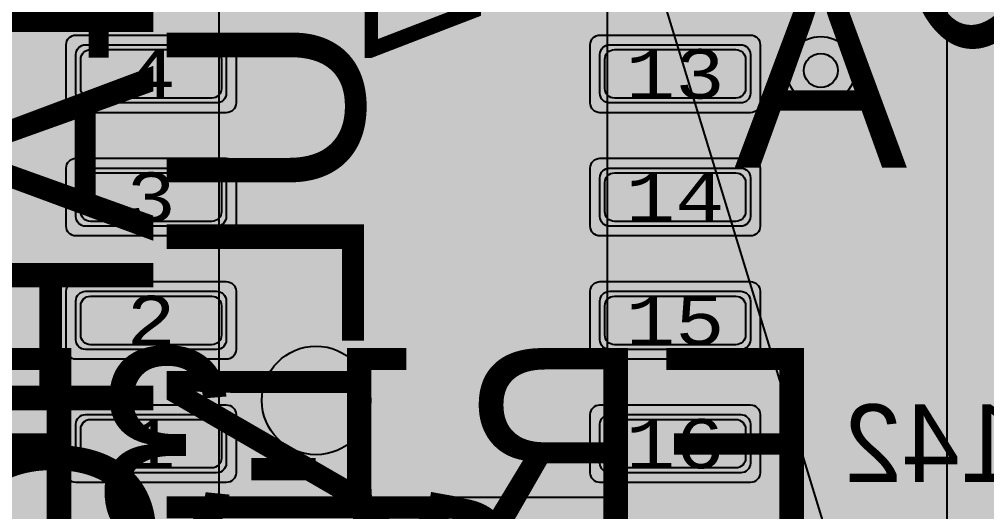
# Model space of a CAD drawing. Extents: x -98 to 119, y -207 to 98.
# Drawn here: x 42.19 to 52.16, y 19.6 to 24.68 of the extents above; entities that cross this region are included whole.
import ezdxf
from ezdxf.enums import TextEntityAlignment as Align

# ---------------------------------------------------------------- set-up
doc = ezdxf.new("R2010")
doc.units = 0
doc.header["$MEASUREMENT"] = 0
for name, color, linetype in [('ASSEMBLY_OUTLINES_BTM', 191, 'CONTINUOUS'), ('ASSEMBLY_PART_NUMBERS_BTM', 191, 'CONTINUOUS'), ('ASSEMBLY_REF_DES_BTM', 191, 'CONTINUOUS'), ('BOARD_OUTLINE', 10, 'CONTINUOUS'), ('DRILL_DRAWING', 21, 'CONTINUOUS'), ('GENERATED_SILKSCREEN_BTM', 255, 'CONTINUOUS'), ('MANUFACTURING_OUTLINES', 10, 'CONTINUOUS'), ('PART_PADS_SMD_BTM', 230, 'CONTINUOUS'), ('PIN_NUMBERS_BTM', 8, 'CONTINUOUS'), ('PIN_NUMBERS_TOP', 8, 'CONTINUOUS'), ('PLACEMENT_OUTLINES_BTM', 222, 'CONTINUOUS'), ('PLANE_DATA_LAYER_BOTTOM', 230, 'CONTINUOUS'), ('PLANE_SHAPES_LAYER_BOTTOM', 230, 'CONTINUOUS'), ('PLANE_SHAPES_LAYER_TOP', 150, 'CONTINUOUS'), ('ROUTE_BORDER', 151, 'CONTINUOUS'), ('SILKSCREEN_OUTLINES_BTM', 211, 'CONTINUOUS'), ('SILKSCREEN_REF_DES_BTM', 211, 'CONTINUOUS'), ('SOLDERMASK_PADS_BTM', 12, 'CONTINUOUS'), ('SOLDERPASTE_PADS_BTM', 12, 'CONTINUOUS'), ('TRACES_LAYER_BOTTOM', 230, 'CONTINUOUS'), ('TRACES_LAYER_TOP', 150, 'CONTINUOUS'), ('VIA_HOLES_LAYER_BOTTOM', 30, 'CONTINUOUS'), ('VIA_HOLES_LAYER_TOP', 30, 'CONTINUOUS'), ('VIA_PADS_LAYER_BOTTOM', 230, 'CONTINUOUS'), ('VIA_PADS_LAYER_TOP', 150, 'CONTINUOUS')]:
    doc.layers.add(name, color=color, linetype=linetype)
doc.styles.add('COURIER_NEW', font='COUR.TTF')
doc.styles.add('VERDANA', font='verdana.TTF')
doc.styles.add('VERIBEST_GERBER_0', font='txt')

msp = doc.modelspace()

# ---------------------------------------------------------------- hatches: boundary and pattern name
at = {"layer": 'ASSEMBLY_OUTLINES_BTM'}
h = msp.add_hatch(color=256, dxfattribs=at)
edge = h.paths.add_edge_path()
edge.add_arc((45.25, 20.75), 0.559017, 0, 360)
at = {"layer": 'PLANE_DATA_LAYER_BOTTOM'}
h = msp.add_hatch(color=256, dxfattribs=at)
h.paths.add_polyline_path([(-96.5, 0, -1), (96.5, 0, -1)], flags=0)
h.paths.add_polyline_path([(92.251979, -7.43598, 0.72698816), (92.479659, -3.637852, -0.30860979), (92.431259, -3.566904, -0.00963525), (92.431316, -3.563968, 0.00963501), (92.5, -0.000006), (92.5, 0.000001, 0.05332526), (90.407665, 19.562826, -0.05332692), (90.405941, 19.578942), (90.405941, 19.578943, -0.23821791), (90.436919, 19.640273, 0.66175504), (89.584154, 23.221888, -0.29529758), (89.523137, 23.277841, 0.02240102), (87.08146, 31.194059, -0.0862063), (87.076996, 31.219756), (87.076996, 31.219757, -0.21018391), (87.101696, 31.275919, 0.67938251), (85.774921, 34.749845, -0.30186499), (85.705267, 34.797373, 0.04791583), (77.514669, 50.475005, -0.14530744), (77.502324, 50.516585, -0.1239887), (77.511414, 50.552678, 0.60660899), (75.516892, 53.486368, -0.27423899), (75.44586, 53.517962, 0.02152308), (70.565432, 59.806101, -0.17759524), (70.547363, 59.855368), (70.547363, 59.855369, -0.1118333), (70.5548, 59.888203, 0.66175545), (68.116894, 62.64715, -0.29529737), (68.036725, 62.667806, 0.05833458), (51.722715, 76.687749, -0.24933783), (51.689123, 76.750923), (51.689123, 76.750924, -0.06075989), (51.691357, 76.76924, 0.7149664), (48.509213, 78.818582, -0.31487112), (48.42205, 78.81342, 0.02280668), (41.042088, 82.896302, -0.28513695), (40.999698, 82.964591), (40.999698, 82.964596, -0.00424702), (40.999709, 82.965891, 0.64704661), (37.697353, 84.5176, -0.28975486), (37.616734, 84.505806, 0.05294354), (19.031563, 90.52099, -0.30833592), (18.972104, 90.582877, 0.69698225), (15.284156, 91.27756, -0.30833961), (15.206255, 91.241547, 0.02237069), (6.993138, 92.235275, -0.31520437), (6.925536, 92.290658, 0.71588806), (3.14462, 92.496703, -0.31520526), (3.0714, 92.448994, 0.06346806), (-20.215283, 90.264015, -0.32014225), (-20.296827, 90.298428, 0.72963938), (-23.995319, 89.386755, -0.32014403), (-24.051528, 89.318386, 0.01866354), (-30.645576, 87.275991, -0.30986574), (-30.72878, 87.298418, 0.70117084), (-34.249879, 85.978007, -0.00275269), (-34.249874, 85.977168, -0.30685575), (-34.29782, 85.9064, 0.04916641), (-50.410548, 77.556603, -0.32354836), (-50.499711, 77.561018, 0.73921276), (-53.660594, 75.408706, -0.07516987), (-53.657188, 75.386179), (-53.657188, 75.386178, -0.24247942), (-53.68916, 75.324127, 0.01996774), (-59.527063, 70.80098, -0.29848709), (-59.610009, 70.791065, 0.55672441), (-62.5, 69), (-62.5, 68.999999, 0.08270852), (-62.392031, 68.351756, -0.29848757), (-62.412702, 68.270818, 0.06718659), (-78.279974, 49.27977, -0.27781781), (-78.350169, 49.24438, 0.43635087), (-80.5, 47.25), (-80.5, 47.249999, 0.14146633), (-80.192238, 46.184011, -0.14146588), (-80.180512, 46.143397), (-80.180512, 46.143396, -0.13119073), (-80.190652, 46.105416, 0.01929482), (-83.506407, 39.786053, -0.3122068), (-83.581614, 39.742899, 0.43912347), (-85.75, 37.75, 0.20482962), (-85.131688, 36.303992, -0.20483071), (-85.10813, 36.248899), (-85.10813, 36.248898, -0.10091901), (-85.114214, 36.219062, 0.04809776), (-90.466303, 19.289839, -0.31487042), (-90.530154, 19.230281, 0.71496565), (-91.24073, 15.512631, -0.26937831), (-91.202277, 15.446437), (-91.202277, 15.446436, -0.04192983), (-91.203345, 15.433723, 0.01884133), (-92.106444, 8.523669, -0.32827121), (-92.166453, 8.456161, 0.35402801), (-93.75, 6.5), (-93.75, 6.499999, 0.3147083), (-92.438077, 4.622088, -0.31470689), (-92.388093, 4.55054), (-92.388093, 4.550537, -0.01228575), (-92.388185, 4.546794, 0.01229418), (-92.5, 0.00001), (-92.5, -0.000004, 0.05293339), (-90.438132, -19.421494, -0.32940864), (-90.475468, -19.504015, 0.27173254), (-91.5, -21.25, 0.40159771), (-89.586502, -23.248128, -0.32940451), (-89.516056, -23.305059, 0.02130735), (-87.207653, -30.839509, -0.32217733), (-87.232533, -30.924924, 0.23066593), (-88, -32.499999), (-88, -32.5, 0.43149503), (-85.882787, -34.496562, -0.3221788), (-85.807634, -34.544174, 0.04801617), (-77.643233, -50.277018, -0.30387878), (-77.644537, -50.3618, 0.152519), (-78, -51.499999), (-78, -51.5, 0.48198292), (-75.552374, -53.449264, -0.30388342), (-75.473145, -53.479475, 0.02199125), (-70.483925, -59.90214, -0.3186215), (-70.47622, -59.989968, 0.72539906), (-67.952631, -62.834176, -0.31862421), (-67.866344, -62.852281, 0.06239253), (-50.265124, -77.650932, -0.25435623), (-50.230332, -77.714899), (-50.230332, -77.7149, -0.03445317), (-50.231054, -77.725364, 0.03445193), (-50.25, -78), (-50.25, -78.000001, 0.60330822), (-47.119729, -79.649997, -0.29136265), (-47.037917, -79.64725, 0.02294124), (-39.54278, -83.621879, -0.2900128), (-39.499155, -83.690765), (-39.499155, -83.690766, -0.00713035), (-39.499186, -83.692939, 0.00713296), (-39.5, -83.749994), (-39.5, -83.75, 0.65808296), (-36.126004, -85.203319, -0.29776298), (-36.043963, -85.188513, 0.04901634), (-18.771876, -90.575199, -0.30186131), (-18.712566, -90.635139, 0.67938177), (-15.056336, -91.31372, -0.30186438), (-14.979467, -91.279054, 0.02174912), (-6.993138, -92.235275, -0.31520437), (-6.925536, -92.290658, 0.71588806), (-3.14462, -92.496703, -0.31520526), (-3.0714, -92.448994, 0.06250827), (19.869968, -90.340657, -0.3455664), (19.954737, -90.381493, 0.79435682), (23.75, -89.500001), (23.75, -89.499973, 0.00508686), (23.749586, -89.459281, -0.34558849), (23.806159, -89.384097, 0.02146945), (31.383958, -87.013201, -0.31444693), (31.468175, -87.035889, 0.70013084), (35, -85.75), (35, -85.749988, 0.00909926), (34.998675, -85.677212, -0.00905723), (34.998625, -85.674452), (34.998625, -85.674439, -0.3044722), (35.045955, -85.60392, 0.04798546), (50.721249, -77.353765, -0.31444166), (50.808431, -77.356288, 0.61621831), (54, -75.75), (54, -75.749999, 0.06775817), (53.927211, -75.215343, -0.06775352), (53.924438, -75.194974), (53.924438, -75.194973, -0.24153729), (53.95619, -75.13308, 0.02236582), (60.452055, -70.01285, -0.31311155), (60.538488, -70.003709, 0.71009535), (63.344013, -67.475653, -0.09971759), (63.33807, -67.446151), (63.33807, -67.44615, -0.20692806), (63.362073, -67.390635, 0.05820555), (77.187807, -50.973449, -0.31748667), (77.269693, -50.94147, 0.72222414), (79.294241, -47.729048, -0.17387366), (79.276877, -47.680625, -0.13609457), (79.287761, -47.641379, 0.02052348), (82.926938, -40.980152, -0.3530032), (83.013777, -40.939997, 0.48811211), (85.5, -39), (85.5, -38.999999, 0.2400736), (84.675602, -37.381988, -0.24007295), (84.644192, -37.320342), (84.644192, -37.320341, -0.10410562), (84.650658, -37.289623, 0.05054674), (90.411157, -19.546683, -0.32146983), (90.476988, -19.487077, 0.38127918), (92.25, -17.5, 0.2751437), (91.203224, -15.741772, -0.27514249), (91.163342, -15.674784), (91.163342, -15.674783, -0.04255495), (91.164442, -15.661882, 0.02223578), (92.195155, -7.50356, -0.31919634)], flags=0)
at = {"layer": 'PLANE_SHAPES_LAYER_BOTTOM'}
h = msp.add_hatch(color=256, dxfattribs=at)
h.paths.add_polyline_path([(-96.5, 0, -1), (96.5, 0, -1)], flags=0)
h.paths.add_polyline_path([(-92.5, 0, -1), (92.5, 0, -1)], flags=0)
at = {"layer": 'PLANE_SHAPES_LAYER_TOP'}
h = msp.add_hatch(color=256, dxfattribs=at)
h.paths.add_polyline_path([(-96.31345, 0, -1), (96.81345, 0, -1)], flags=0)
h.paths.add_polyline_path([(-92.25, 0, -1), (92.75, 0, -1)], flags=0)
for points in [[(51.75, 9.5), (35.25, 9.5), (35.25, 31), (40, 35.75), (45.4375, 35.75), (51.75, 30.7)], [(59.25, 5.75), (34.5, 5.75), (34.5, 9.5), (53.533003, 9.5), (47.19432, 30.232901), (50.91377, 31.370051), (57.600114, 9.5), (59.25, 9.5)]]:
    msp.add_hatch(color=256, dxfattribs=at).paths.add_polyline_path(points, flags=0)
at = {"layer": 'VIA_HOLES_LAYER_BOTTOM'}
h = msp.add_hatch(color=256, dxfattribs=at)
edge = h.paths.add_edge_path()
edge.add_arc((50.45, 24.15), 0.175, 0, 360)
at = {"layer": 'VIA_HOLES_LAYER_TOP'}
h = msp.add_hatch(color=256, dxfattribs=at)
edge = h.paths.add_edge_path()
edge.add_arc((50.45, 24.15), 0.175, 0, 360)

# ---------------------------------------------------------------- linework, layer by layer
at = {"layer": 'ASSEMBLY_OUTLINES_BTM', "const_width": 0.2}
msp.add_lwpolyline([(44.25, 19.75), (44.25, 29.75), (48.25, 29.75), (48.25, 19.75)], close=True, dxfattribs=at)
at = {"layer": 'ASSEMBLY_OUTLINES_BTM'}
msp.add_circle((45.25, 20.75), 0.559017, dxfattribs=at)
at = {"layer": 'BOARD_OUTLINE', "const_width": 0.1}
msp.add_lwpolyline([(-97.5, 0, -1), (97.5, 0, -1)], format="xyb", close=True, dxfattribs=at)
at = {"layer": 'GENERATED_SILKSCREEN_BTM', "const_width": 0.15}
for points in [[(44.250005, 24.488204, 0.00001457), (44.249995, 24.488206), (44.249995, 25.011794, 0.00001457), (44.250005, 25.011796), (44.250005, 24.488204)], [(48.250005, 24.488206, 0.00001457), (48.249995, 24.488204), (48.249995, 25.011796, 0.00001457), (48.250005, 25.011794), (48.250005, 24.488206)], [(44.250005, 23.218204, 0.00001457), (44.249995, 23.218206), (44.249995, 23.741794, 0.00001457), (44.250005, 23.741796), (44.250005, 23.218204)], [(48.250005, 23.218206, 0.00001457), (48.249995, 23.218204), (48.249995, 23.741796, 0.00001457), (48.250005, 23.741794), (48.250005, 23.218206)], [(44.250005, 21.948204, 0.00001457), (44.249995, 21.948206), (44.249995, 22.471794, 0.00001457), (44.250005, 22.471796), (44.250005, 21.948204)], [(48.250005, 21.948206, 0.00001457), (48.249995, 21.948204), (48.249995, 22.471796, 0.00001457), (48.250005, 22.471794), (48.250005, 21.948206)], [(44.250005, 20.678204, 0.00001457), (44.249995, 20.678206), (44.249995, 21.201794, 0.00001457), (44.250005, 21.201796), (44.250005, 20.678204)], [(48.250005, 20.678206, 0.00001457), (48.249995, 20.678204), (48.249995, 21.201796, 0.00001457), (48.250005, 21.201794), (48.250005, 20.678206)], [(48.250005, 19.75, -0.41421356), (48.25, 19.749995), (44.25, 19.749995, -0.41421356), (44.249995, 19.75), (44.249995, 19.931794, 0.00001457), (44.250005, 19.931796), (44.250005, 19.750005), (48.249995, 19.750005), (48.249995, 19.931796, 0.00001457), (48.250005, 19.931794), (48.250005, 19.75)]]:
    msp.add_lwpolyline(points, format="xyb", dxfattribs=at)
for points in [[(52.2592, 20.4508), (52.1312, 20.63), (52.1312, 19.9292), (52.2712, 19.9292)], [(50.4712, 20.6932), (50.3368, 20.5836), (50.3344, 20.5796), (50.3336, 20.5764), (50.332, 20.574), (50.3312, 20.5708), (50.3312, 20.4612), (50.332, 20.458), (50.3336, 20.4532), (50.3344, 20.4492), (50.3368, 20.4476), (50.8696, 20.0148), (50.8696, 19.9292), (50.3472, 19.9292), (50.3416, 19.9276), (50.3368, 19.9244), (50.3344, 19.9188), (50.3336, 19.9124), (50.3344, 19.9068), (50.3368, 19.9012), (50.3416, 19.898), (50.3472, 19.8964), (50.8864, 19.8964), (50.8928, 19.898), (50.8968, 19.902), (50.9008, 19.906), (50.9024, 19.9124), (50.9024, 20.022), (50.9016, 20.0244), (50.9, 20.03), (50.8984, 20.0324), (50.8976, 20.034), (50.8952, 20.0356), (50.3632, 20.4692), (50.3632, 20.5628), (50.488, 20.6636), (50.7464, 20.6636), (50.8768, 20.5572), (50.8824, 20.5556), (50.888, 20.5564), (50.8928, 20.5588), (50.8968, 20.5636), (50.8992, 20.5684), (50.9, 20.574), (50.8992, 20.5796), (50.8976, 20.582), (50.8952, 20.5836), (50.7608, 20.6932), (50.7576, 20.694), (50.756, 20.6948), (50.7544, 20.6956), (50.7512, 20.6964), (50.4816, 20.6964), (50.4784, 20.6956), (50.4768, 20.6948), (50.4744, 20.694), (50.4712, 20.6932)], [(51.1728, 19.9124), (51.172, 19.906), (51.168, 19.902), (51.1624, 19.8996), (51.1568, 19.8988), (51.1512, 19.8996), (51.1464, 19.902), (51.1424, 19.906), (51.1408, 19.9124), (51.1408, 20.1548), (51.1032, 20.1548), (51.0976, 20.1564), (51.0928, 20.1596), (51.0904, 20.1652), (51.0896, 20.1708), (51.0904, 20.1772), (51.0928, 20.1828), (51.0976, 20.1868), (51.1032, 20.1876), (51.1408, 20.1876), (51.1408, 20.658), (51.1416, 20.662), (51.144, 20.6652), (51.1472, 20.6684), (51.1512, 20.6708), (51.156, 20.6724), (51.1608, 20.6732), (51.1648, 20.6724), (51.1688, 20.6692), (51.6544, 20.1836), (51.6576, 20.1788), (51.6592, 20.174), (51.6584, 20.1692), (51.6552, 20.1636), (51.6536, 20.1596), (51.6504, 20.1572), (51.6472, 20.1556), (51.6432, 20.1548), (51.1728, 20.1548), (51.1728, 19.9124)], [(51.6032, 20.1876), (51.1728, 20.6164), (51.1728, 20.1876), (51.6032, 20.1876)], [(52.2712, 19.8964), (51.9592, 19.8964), (51.9536, 19.8972), (51.9488, 19.9012), (51.9464, 19.9068), (51.9456, 19.9124), (51.9464, 19.9188), (51.9488, 19.9244), (51.9536, 19.9276), (51.9592, 19.9292), (52.1, 19.9292), (52.1, 20.6804), (52.1008, 20.686), (52.1032, 20.69), (52.1072, 20.6924), (52.1128, 20.6932), (52.1168, 20.694), (52.1208, 20.694), (52.124, 20.6924), (52.1272, 20.6892), (52.2832, 20.47)]]:
    msp.add_lwpolyline(points, dxfattribs=at)
at = {"layer": 'MANUFACTURING_OUTLINES'}
msp.add_circle((0, 0), 97.575405, dxfattribs=at)
at = {"layer": 'PART_PADS_SMD_BTM'}
for points in [[(42.775, 24.315, -0.41421356), (42.875, 24.415), (44.225, 24.415, -0.41421356), (44.325, 24.315), (44.325, 23.915, -0.41421356), (44.225, 23.815), (42.875, 23.815, -0.41421356), (42.775, 23.915)], [(48.175, 24.315, -0.41421356), (48.275, 24.415), (49.625, 24.415, -0.41421356), (49.725, 24.315), (49.725, 23.915, -0.41421356), (49.625, 23.815), (48.275, 23.815, -0.41421356), (48.175, 23.915)], [(42.775, 23.045, -0.41421356), (42.875, 23.145), (44.225, 23.145, -0.41421356), (44.325, 23.045), (44.325, 22.645, -0.41421356), (44.225, 22.545), (42.875, 22.545, -0.41421356), (42.775, 22.645)], [(48.175, 23.045, -0.41421356), (48.275, 23.145), (49.625, 23.145, -0.41421356), (49.725, 23.045), (49.725, 22.645, -0.41421356), (49.625, 22.545), (48.275, 22.545, -0.41421356), (48.175, 22.645)], [(42.775, 21.775, -0.41421356), (42.875, 21.875), (44.225, 21.875, -0.41421356), (44.325, 21.775), (44.325, 21.375, -0.41421356), (44.225, 21.275), (42.875, 21.275, -0.41421356), (42.775, 21.375)], [(48.175, 21.775, -0.41421356), (48.275, 21.875), (49.625, 21.875, -0.41421356), (49.725, 21.775), (49.725, 21.375, -0.41421356), (49.625, 21.275), (48.275, 21.275, -0.41421356), (48.175, 21.375)], [(42.775, 20.505, -0.41421356), (42.875, 20.605), (44.225, 20.605, -0.41421356), (44.325, 20.505), (44.325, 20.105, -0.41421356), (44.225, 20.005), (42.875, 20.005, -0.41421356), (42.775, 20.105)], [(48.175, 20.505, -0.41421356), (48.275, 20.605), (49.625, 20.605, -0.41421356), (49.725, 20.505), (49.725, 20.105, -0.41421356), (49.625, 20.005), (48.275, 20.005, -0.41421356), (48.175, 20.105)]]:
    msp.add_lwpolyline(points, format="xyb", close=True, dxfattribs=at)
at = {"layer": 'PLACEMENT_OUTLINES_BTM'}
msp.add_lwpolyline([(44.25, 19.75), (44.25, 29.75), (48.25, 29.75), (48.25, 19.75)], close=True, dxfattribs=at)
at = {"layer": 'PLANE_SHAPES_LAYER_TOP'}
for points in [[(51.75, 9.5), (35.25, 9.5), (35.25, 31), (40, 35.75), (45.4375, 35.75), (51.75, 30.7)], [(59.25, 5.75), (34.5, 5.75), (34.5, 9.5), (53.533003, 9.5), (47.19432, 30.232901), (50.91377, 31.370051), (57.600114, 9.5), (59.25, 9.5)]]:
    msp.add_lwpolyline(points, close=True, dxfattribs=at)
at = {"layer": 'ROUTE_BORDER'}
msp.add_circle((0, 0), 96.5, dxfattribs=at)
at = {"layer": 'SILKSCREEN_OUTLINES_BTM'}
msp.add_lwpolyline([(44.25, 19.75), (44.25, 29.75), (48.25, 29.75), (48.25, 19.75)], close=True, dxfattribs=at)
at = {"layer": 'SOLDERMASK_PADS_BTM'}
for points in [[(42.675, 24.415, -0.41421356), (42.775, 24.515), (44.325, 24.515, -0.41421356), (44.425, 24.415), (44.425, 23.815, -0.41421356), (44.325, 23.715), (42.775, 23.715, -0.41421356), (42.675, 23.815)], [(48.075, 24.415, -0.41421356), (48.175, 24.515), (49.725, 24.515, -0.41421356), (49.825, 24.415), (49.825, 23.815, -0.41421356), (49.725, 23.715), (48.175, 23.715, -0.41421356), (48.075, 23.815)], [(42.675, 23.145, -0.41421356), (42.775, 23.245), (44.325, 23.245, -0.41421356), (44.425, 23.145), (44.425, 22.545, -0.41421356), (44.325, 22.445), (42.775, 22.445, -0.41421356), (42.675, 22.545)], [(48.075, 23.145, -0.41421356), (48.175, 23.245), (49.725, 23.245, -0.41421356), (49.825, 23.145), (49.825, 22.545, -0.41421356), (49.725, 22.445), (48.175, 22.445, -0.41421356), (48.075, 22.545)], [(42.675, 21.875, -0.41421356), (42.775, 21.975), (44.325, 21.975, -0.41421356), (44.425, 21.875), (44.425, 21.275, -0.41421356), (44.325, 21.175), (42.775, 21.175, -0.41421356), (42.675, 21.275)], [(48.075, 21.875, -0.41421356), (48.175, 21.975), (49.725, 21.975, -0.41421356), (49.825, 21.875), (49.825, 21.275, -0.41421356), (49.725, 21.175), (48.175, 21.175, -0.41421356), (48.075, 21.275)], [(42.675, 20.605, -0.41421356), (42.775, 20.705), (44.325, 20.705, -0.41421356), (44.425, 20.605), (44.425, 20.005, -0.41421356), (44.325, 19.905), (42.775, 19.905, -0.41421356), (42.675, 20.005)], [(48.075, 20.605, -0.41421356), (48.175, 20.705), (49.725, 20.705, -0.41421356), (49.825, 20.605), (49.825, 20.005, -0.41421356), (49.725, 19.905), (48.175, 19.905, -0.41421356), (48.075, 20.005)]]:
    msp.add_lwpolyline(points, format="xyb", close=True, dxfattribs=at)
at = {"layer": 'SOLDERPASTE_PADS_BTM'}
for points in [[(42.825, 24.265, -0.41421356), (42.925, 24.365), (44.175, 24.365, -0.41421356), (44.275, 24.265), (44.275, 23.965, -0.41421356), (44.175, 23.865), (42.925, 23.865, -0.41421356), (42.825, 23.965)], [(48.225, 24.265, -0.41421356), (48.325, 24.365), (49.575, 24.365, -0.41421356), (49.675, 24.265), (49.675, 23.965, -0.41421356), (49.575, 23.865), (48.325, 23.865, -0.41421356), (48.225, 23.965)], [(42.825, 22.995, -0.41421356), (42.925, 23.095), (44.175, 23.095, -0.41421356), (44.275, 22.995), (44.275, 22.695, -0.41421356), (44.175, 22.595), (42.925, 22.595, -0.41421356), (42.825, 22.695)], [(48.225, 22.995, -0.41421356), (48.325, 23.095), (49.575, 23.095, -0.41421356), (49.675, 22.995), (49.675, 22.695, -0.41421356), (49.575, 22.595), (48.325, 22.595, -0.41421356), (48.225, 22.695)], [(42.825, 21.725, -0.41421356), (42.925, 21.825), (44.175, 21.825, -0.41421356), (44.275, 21.725), (44.275, 21.425, -0.41421356), (44.175, 21.325), (42.925, 21.325, -0.41421356), (42.825, 21.425)], [(48.225, 21.725, -0.41421356), (48.325, 21.825), (49.575, 21.825, -0.41421356), (49.675, 21.725), (49.675, 21.425, -0.41421356), (49.575, 21.325), (48.325, 21.325, -0.41421356), (48.225, 21.425)], [(42.825, 20.455, -0.41421356), (42.925, 20.555), (44.175, 20.555, -0.41421356), (44.275, 20.455), (44.275, 20.155, -0.41421356), (44.175, 20.055), (42.925, 20.055, -0.41421356), (42.825, 20.155)], [(48.225, 20.455, -0.41421356), (48.325, 20.555), (49.575, 20.555, -0.41421356), (49.675, 20.455), (49.675, 20.155, -0.41421356), (49.575, 20.055), (48.325, 20.055, -0.41421356), (48.225, 20.155)]]:
    msp.add_lwpolyline(points, format="xyb", close=True, dxfattribs=at)
at = {"layer": 'TRACES_LAYER_BOTTOM'}
for points, const_width in [([(51.543511, 35.626671), (51.543511, 23.391726), (50.996785, 22.845), (48.95, 22.845)], 0.35), ([(50.45, 24.15), (50.415, 24.115), (48.95, 24.115)], 0.35), ([(43.55, 24.115), (42.5, 24.115), (41.307415, 22.922415), (41.307415, 19.842155), (42.725, 18.42457), (42.725, 17.57543), (42.12457, 16.975), (12.65619, 16.975), (12.10619, 17.525), (11.05, 17.525)], 0.25), ([(11.05, 16.875), (12.190504, 16.875), (12.490504, 16.575), (42.290256, 16.575), (43.125, 17.409744), (43.125, 18.590256), (41.707415, 20.007841), (41.707415, 22.052415), (42.5, 22.845), (43.55, 22.845)], 0.25), ([(56.384145, 14.332433), (55.150054, 15.566524), (55.150054, 17.865196), (51.44025, 21.575), (48.95, 21.575)], 0.35), ([(11.05, 16.225), (12.144327, 16.225), (12.194327, 16.175), (42.455942, 16.175), (43.525, 17.244058), (43.525, 18.755942), (42.226465, 20.054477), (42.226465, 21.301465), (42.5, 21.575), (43.55, 21.575)], 0.25), ([(56.397161, -10.368948), (56.397161, 1.869077), (58.751663, 4.223579), (58.751663, 10.69428), (54.136781, 15.309162), (54.136781, 17.761324), (51.593105, 20.305), (48.95, 20.305)], 0.35), ([(43.55, 20.305), (43.55, 19.296628), (43.925, 18.921628), (43.925, 17.078372), (42.572465, 15.725837), (12.147928, 15.725837), (11.997091, 15.575), (11.05, 15.575)], 0.25)]:
    msp.add_lwpolyline(points, dxfattribs=dict(at, const_width=const_width))
at = {"layer": 'TRACES_LAYER_TOP', "const_width": 0.75}
msp.add_lwpolyline([(33.863843, 52.956874), (35.101908, 51.718809), (35.101908, 49.788443), (38.019351, 46.871), (39.192767, 46.871), (45.552764, 40.511003), (45.552764, 39.520064), (51.397602, 33.675226), (51.397602, 25.847602), (50.45, 24.9), (50.45, 24.15)], dxfattribs=at)
at = {"layer": 'VIA_HOLES_LAYER_BOTTOM'}
msp.add_circle((50.45, 24.15), 0.175, dxfattribs=at)
at = {"layer": 'VIA_HOLES_LAYER_TOP'}
msp.add_circle((50.45, 24.15), 0.175, dxfattribs=at)
at = {"layer": 'VIA_PADS_LAYER_BOTTOM'}
msp.add_circle((50.45, 24.15), 0.35, dxfattribs=at)
at = {"layer": 'VIA_PADS_LAYER_TOP'}
msp.add_circle((50.45, 24.15), 0.35, dxfattribs=at)

# ---------------------------------------------------------------- texts
at = {"layer": 'ASSEMBLY_PART_NUMBERS_BTM', "style": 'VERIBEST_GERBER_0', "text_generation_flag": 2}
for s, rotation, p in [('APT2012SRCPRV', 125, (49.330646, 37.206883)), ('ERJ-3EKF6200V', 125, (42.919354, 37.043116)), ('SN74AHCT1G00DBVR', 90, (41.54, 31)), ('ULN2003ADR', 90, (43.71, 24.75))]:
    msp.add_text(s, height=2.032, rotation=rotation, dxfattribs=at).set_placement(p, align=Align.TOP_LEFT)
msp.add_text('ERJ-3EKF6200V', height=2.032, dxfattribs=at).set_placement((50.5, 21.29), align=Align.TOP_LEFT)
at = {"layer": 'ASSEMBLY_REF_DES_BTM', "style": 'VERDANA', "text_generation_flag": 2}
msp.add_text('D27', height=1.2, rotation=90, dxfattribs=at).set_placement((45.75, 27.5), align=Align.TOP_LEFT)
at = {"layer": 'DRILL_DRAWING', "style": 'VERIBEST_GERBER_0'}
for s, p in [('A', (50.45, 24.15)), ('R', (46.5, 18.75))]:
    msp.add_text(s, height=2, dxfattribs=at).set_placement(p, align=Align.MIDDLE_CENTER)
at = {"layer": 'PIN_NUMBERS_BTM', "style": 'COURIER_NEW'}
for s, p in [('4', (43.55, 24.115)), ('13', (48.95, 24.115)), ('3', (43.55, 22.845)), ('14', (48.95, 22.845)), ('2', (43.55, 21.575)), ('15', (48.95, 21.575)), ('1', (43.55, 20.305)), ('16', (48.95, 20.305))]:
    msp.add_text(s, height=0.508, dxfattribs=at).set_placement(p, align=Align.MIDDLE_CENTER)
at = {"layer": 'PIN_NUMBERS_TOP', "style": 'COURIER_NEW'}
for s, p in [('4', (43.55, 24.115)), ('13', (48.95, 24.115)), ('3', (43.55, 22.845)), ('14', (48.95, 22.845)), ('2', (43.55, 21.575)), ('15', (48.95, 21.575)), ('1', (43.55, 20.305)), ('16', (48.95, 20.305))]:
    msp.add_text(s, height=0.508, dxfattribs=at).set_placement(p, align=Align.MIDDLE_CENTER)
at = {"layer": 'SILKSCREEN_REF_DES_BTM', "style": 'VERIBEST_GERBER_0', "text_generation_flag": 2}
msp.add_text('R142', height=0.8, dxfattribs=at).set_placement((53.25, 20.71), align=Align.TOP_LEFT)

doc.saveas('drawing.dxf')
